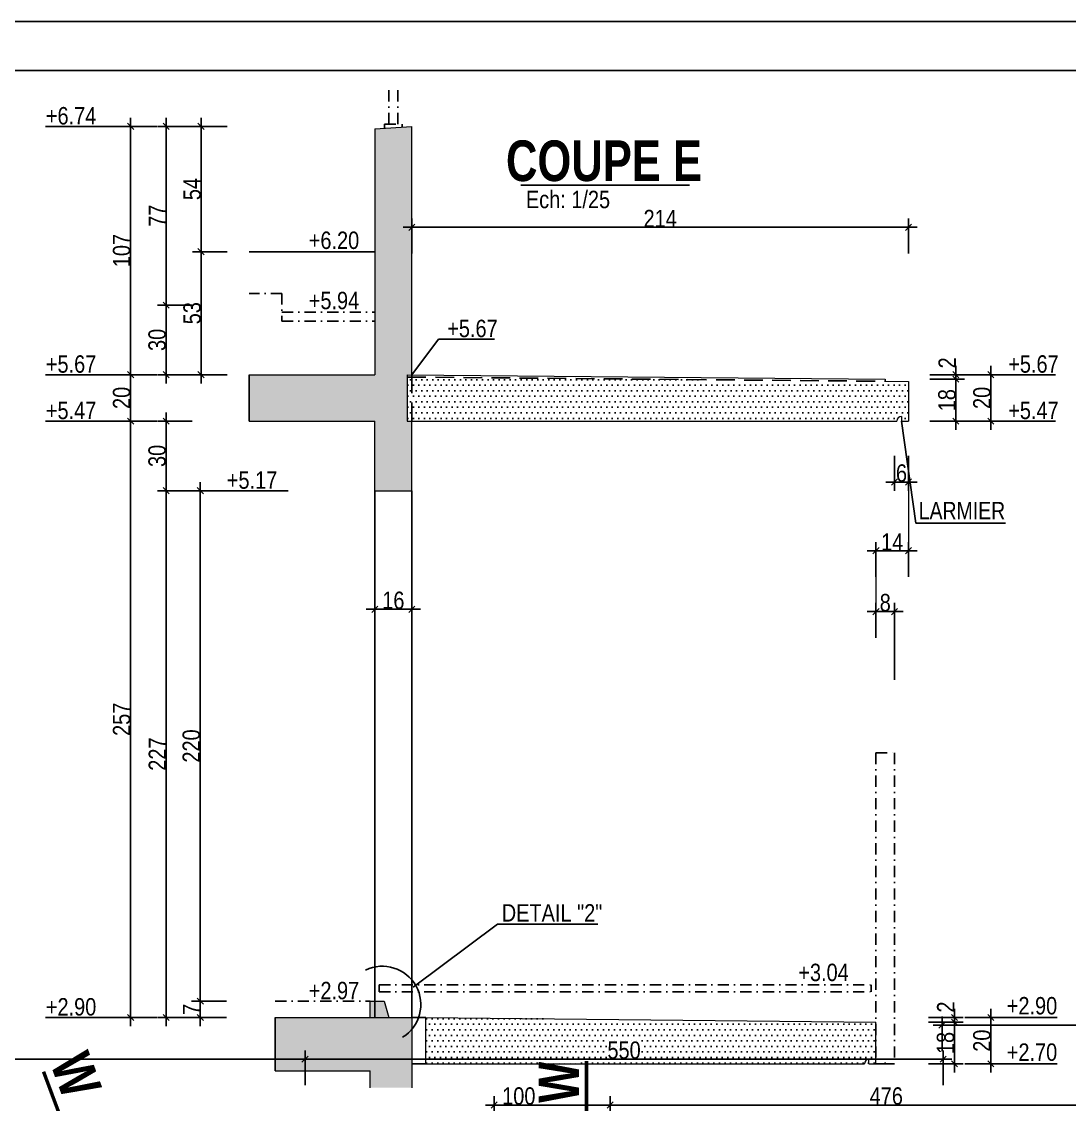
# Model space of a CAD drawing. Header units: centimetres. Extents: x -31 to 9059, y 2319 to 6519.
# Drawn here: x 4218 to 5121, y 5586 to 6519 of the extents above; entities that cross this region are included whole.
import ezdxf
from ezdxf.enums import TextEntityAlignment as Align

# ---------------------------------------------------------------- set-up
doc = ezdxf.new("R2010")
doc.units = ezdxf.units.CM
doc.header["$LTSCALE"] = 12.7
doc.header["$PDMODE"] = 1
doc.header["$PDSIZE"] = -2
doc.linetypes.add('CACHEX2', pattern=[19.05, 12.7, -6.35])
doc.linetypes.add('TIRETPTX2', pattern=[50.8, 25.4, -12.7, 0, -12.7])
for name, color, linetype in [('01_cote_gen', 4, 'Continuous'), ('01_linteaux', 2, 'Continuous'), ('01_murs_sup', 2, 'CACHEX2'), ('01_poch_BN', 9, 'Continuous'), ('01_texte', 230, 'Continuous'), ('AA_COTES', 2, 'Continuous')]:
    doc.layers.add(name, color=color, linetype=linetype)
doc.layers.add('01_murs_coup', color=5, linetype='Continuous', lineweight=60)
doc.styles.add('ARIAL NA', font='ARIALN.TTF')
doc.styles.add('impact', font='impact.ttf')
doc.styles.add('MATTE_TXT', font='arial.ttf')
doc.styles.add('STYLE2', font='ARIALN.TTF')
doc.dimstyles.new('JB25', dxfattribs={"dimscale": 0.1, "dimtxt": 150, "dimasz": 15, "dimexe": 0.1, "dimexo": 0.1, "dimgap": 0.09, "dimtad": 1, "dimdec": 1, "dimlfac": 0.5, "dimdsep": 46, "dimtxsty": 'STYLE2', "dimblk1": 'BOND_G', "dimblk2": 'BOND_D', "dimsah": 1, "dimcen": 1.5, "dimdle": 0.01, "dimse1": 1, "dimse2": 1, "dimclrd": 4, "dimclre": 2, "dimclrt": 6, "dimazin": 2, "dimtfac": 2.333333, "dimtdec": 1, "dimtix": 1, "dimtmove": 2, "dimatfit": 3, "dimldrblk": 'BOND_G', "dimfxl": 1, "dimtolj": 1, "dimtzin": 0, "dimarcsym": 0})
doc.dimstyles.new('JB50', dxfattribs={"dimscale": 0.1, "dimtxt": 150, "dimasz": 15, "dimexe": 0.1, "dimexo": 0.1, "dimgap": 0.09, "dimtad": 1, "dimdec": 1, "dimdsep": 46, "dimtxsty": 'STYLE2', "dimblk1": 'BOND_G', "dimblk2": 'BOND_D', "dimsah": 1, "dimcen": 1.5, "dimdle": 0.01, "dimse1": 1, "dimse2": 1, "dimclrd": 4, "dimclre": 2, "dimclrt": 6, "dimazin": 2, "dimtfac": 2.333333, "dimtdec": 1, "dimtix": 1, "dimtmove": 2, "dimatfit": 3, "dimldrblk": 'BOND_G', "dimfxl": 1, "dimtolj": 1, "dimtzin": 0, "dimarcsym": 0})

# ---------------------------------------------------------------- blocks, each defined once
blk = doc.blocks.new('BOND_G')
at = {"layer": 'AA_COTES', "color": 0}
for p, q in [((0, -5), (0, 15)), ((5, 0), (-5, 0)), ((1.77, 1.77), (-1.77, -1.77))]:
    blk.add_line(p, q, dxfattribs=at)
blk = doc.blocks.new('BOND_D')
at = {"layer": 'AA_COTES', "color": 0}
for p, q in [((5, 0), (-5, 0)), ((-1.77, -1.77), (1.77, 1.77)), ((0, 5), (0, -15))]:
    blk.add_line(p, q, dxfattribs=at)
blk = doc.blocks.new('*D1379')
at = {"layer": '01_cote_gen', "color": 4, "lineweight": -2, "transparency": 16777216}
blk.add_line((4726.42, 5585.13), (5199.46, 5585.13), dxfattribs=at)
at = {"layer": 'Defpoints', "color": 0, "transparency": 16777216}
for p in [(5200.96, 5585.13), (4724.92, 5504.38), (5200.96, 5504.38)]:
    blk.add_point(p, dxfattribs=at)
at = {"layer": '01_cote_gen', "color": 4, "lineweight": -2, "transparency": 16777216, "xscale": 1.5, "yscale": 1.5, "zscale": 1.5, "rotation": 180}
blk.add_blockref('BOND_G', (4724.92, 5585.13), dxfattribs=at)
at = {"layer": '01_cote_gen', "color": 4, "lineweight": -2, "transparency": 16777216, "xscale": 1.5, "yscale": 1.5, "zscale": 1.5}
blk.add_blockref('BOND_D', (5200.96, 5585.13), dxfattribs=at)
at = {"layer": '01_cote_gen', "color": 6, "transparency": 16777216, "insert": (4962.94, 5592.79), "char_height": 15, "attachment_point": 5, "style": 'STYLE2'}
blk.add_mtext('\\A1;476', dxfattribs=at)
blk = doc.blocks.new('*D1380')
at = {"layer": '01_cote_gen', "color": 4, "lineweight": -2, "transparency": 16777216}
blk.add_line((4626.42, 5585.13), (4723.42, 5585.13), dxfattribs=at)
at = {"layer": 'Defpoints', "color": 0, "transparency": 16777216}
for p in [(4724.92, 5585.13), (4624.92, 5504.39), (4724.92, 5504.38)]:
    blk.add_point(p, dxfattribs=at)
at = {"layer": '01_cote_gen', "color": 4, "lineweight": -2, "transparency": 16777216, "xscale": 1.5, "yscale": 1.5, "zscale": 1.5, "rotation": 180}
blk.add_blockref('BOND_G', (4624.92, 5585.13), dxfattribs=at)
at = {"layer": '01_cote_gen', "color": 4, "lineweight": -2, "transparency": 16777216, "xscale": 1.5, "yscale": 1.5, "zscale": 1.5}
blk.add_blockref('BOND_D', (4724.92, 5585.13), dxfattribs=at)
at = {"layer": '01_cote_gen', "color": 6, "transparency": 16777216, "insert": (4646.18, 5592.79), "char_height": 15, "attachment_point": 5, "style": 'STYLE2'}
blk.add_mtext('\\A1;100', dxfattribs=at)
blk = doc.blocks.new('*D1519')
at = {"layer": '01_cote_gen', "color": 4, "lineweight": -2, "transparency": 16777216}
blk.add_line((4371.6, 5662.09), (4371.6, 5673.09), dxfattribs=at)
at = {"layer": 'Defpoints', "color": 0, "transparency": 16777216}
for p in [(4371.6, 5674.59), (4465.13, 5674.59), (4477.75, 5660.59)]:
    blk.add_point(p, dxfattribs=at)
at = {"layer": '01_cote_gen', "color": 4, "lineweight": -2, "transparency": 16777216, "xscale": 1.5, "yscale": 1.5, "zscale": 1.5}
for name, p, rotation in [('BOND_D', (4371.6, 5674.59), 90), ('BOND_G', (4371.6, 5660.59), 270)]:
    blk.add_blockref(name, p, dxfattribs=dict(at, rotation=rotation))
at = {"layer": '01_cote_gen', "color": 6, "transparency": 16777216, "insert": (4364.09, 5667.59), "char_height": 15, "attachment_point": 5, "rotation": 90, "style": 'STYLE2'}
blk.add_mtext('\\A1;7', dxfattribs=at)
blk = doc.blocks.new('*D1520')
at = {"layer": '01_cote_gen', "color": 4, "lineweight": -2, "transparency": 16777216}
blk.add_line((4371.6, 5676.09), (4371.6, 6113.09), dxfattribs=at)
at = {"layer": 'Defpoints', "color": 0, "transparency": 16777216}
for p in [(4371.6, 6114.59), (4538.04, 6114.59), (4477.11, 5674.59)]:
    blk.add_point(p, dxfattribs=at)
at = {"layer": '01_cote_gen', "color": 4, "lineweight": -2, "transparency": 16777216, "xscale": 1.5, "yscale": 1.5, "zscale": 1.5}
for name, p, rotation in [('BOND_D', (4371.6, 6114.59), 90), ('BOND_G', (4371.6, 5674.59), 270)]:
    blk.add_blockref(name, p, dxfattribs=dict(at, rotation=rotation))
at = {"layer": '01_cote_gen', "color": 6, "transparency": 16777216, "insert": (4363.93, 5894.59), "char_height": 15, "attachment_point": 5, "rotation": 90, "style": 'STYLE2'}
blk.add_mtext('\\A1;220', dxfattribs=at)
blk = doc.blocks.new('*D1505')
at = {"layer": '01_cote_gen', "color": 4, "lineweight": -2, "transparency": 16777216}
blk.add_line((4342.14, 5662.09), (4342.14, 6113.09), dxfattribs=at)
at = {"layer": 'Defpoints', "color": 0, "transparency": 16777216}
for p in [(4342.14, 6114.59), (4394.1, 6114.59), (4394.1, 5660.59)]:
    blk.add_point(p, dxfattribs=at)
at = {"layer": '01_cote_gen', "color": 4, "lineweight": -2, "transparency": 16777216, "xscale": 1.5, "yscale": 1.5, "zscale": 1.5}
for name, p, rotation in [('BOND_D', (4342.14, 6114.59), 90), ('BOND_G', (4342.14, 5660.59), 270)]:
    blk.add_blockref(name, p, dxfattribs=dict(at, rotation=rotation))
at = {"layer": '01_cote_gen', "color": 6, "transparency": 16777216, "insert": (4334.6, 5887.59), "char_height": 15, "attachment_point": 5, "rotation": 90, "style": 'STYLE2'}
blk.add_mtext('\\A1;227', dxfattribs=at)
blk = doc.blocks.new('*D1521')
at = {"layer": '01_cote_gen', "color": 4, "lineweight": -2, "transparency": 16777216}
blk.add_line((4342.14, 6116.09), (4342.14, 6173.09), dxfattribs=at)
at = {"layer": 'Defpoints', "color": 0, "transparency": 16777216}
for p in [(4342.14, 6174.59), (4453.39, 6174.59), (4394.1, 6114.59)]:
    blk.add_point(p, dxfattribs=at)
at = {"layer": '01_cote_gen', "color": 4, "lineweight": -2, "transparency": 16777216, "xscale": 1.5, "yscale": 1.5, "zscale": 1.5}
for name, p, rotation in [('BOND_D', (4342.14, 6174.59), 90), ('BOND_G', (4342.14, 6114.59), 270)]:
    blk.add_blockref(name, p, dxfattribs=dict(at, rotation=rotation))
at = {"layer": '01_cote_gen', "color": 6, "transparency": 16777216, "insert": (4334.47, 6144.59), "char_height": 15, "attachment_point": 5, "rotation": 90, "style": 'STYLE2'}
blk.add_mtext('\\A1;30', dxfattribs=at)
blk = doc.blocks.new('*D1506')
at = {"layer": '01_cote_gen', "color": 4, "lineweight": -2, "transparency": 16777216}
blk.add_line((4311.54, 6176.09), (4311.54, 6213.09), dxfattribs=at)
at = {"layer": 'Defpoints', "color": 0, "transparency": 16777216}
for p in [(4311.54, 6214.59), (4381.56, 6214.59), (4381.56, 6174.59)]:
    blk.add_point(p, dxfattribs=at)
at = {"layer": '01_cote_gen', "color": 4, "lineweight": -2, "transparency": 16777216, "xscale": 1.5, "yscale": 1.5, "zscale": 1.5}
for name, p, rotation in [('BOND_D', (4311.54, 6214.59), 90), ('BOND_G', (4311.54, 6174.59), 270)]:
    blk.add_blockref(name, p, dxfattribs=dict(at, rotation=rotation))
at = {"layer": '01_cote_gen', "color": 6, "transparency": 16777216, "insert": (4303.88, 6194.59), "char_height": 15, "attachment_point": 5, "rotation": 90, "style": 'STYLE2'}
blk.add_mtext('\\A1;20', dxfattribs=at)
blk = doc.blocks.new('*D1507')
at = {"layer": '01_cote_gen', "color": 4, "lineweight": -2, "transparency": 16777216}
blk.add_line((4311.54, 5662.09), (4311.54, 6173.09), dxfattribs=at)
at = {"layer": 'Defpoints', "color": 0, "transparency": 16777216}
for p in [(4311.54, 6174.59), (4364.64, 6174.59), (4394.1, 5660.59)]:
    blk.add_point(p, dxfattribs=at)
at = {"layer": '01_cote_gen', "color": 4, "lineweight": -2, "transparency": 16777216, "xscale": 1.5, "yscale": 1.5, "zscale": 1.5}
for name, p, rotation in [('BOND_D', (4311.54, 6174.59), 90), ('BOND_G', (4311.54, 5660.59), 270)]:
    blk.add_blockref(name, p, dxfattribs=dict(at, rotation=rotation))
at = {"layer": '01_cote_gen', "color": 6, "transparency": 16777216, "insert": (4303.88, 5917.59), "char_height": 15, "attachment_point": 5, "rotation": 90, "style": 'STYLE2'}
blk.add_mtext('\\A1;257', dxfattribs=at)
blk = doc.blocks.new('*D1508')
at = {"layer": '01_cote_gen', "color": 4, "lineweight": -2, "ltscale": 0.1, "transparency": 16777216}
blk.add_line((5053.12, 5659.09), (5053.12, 5622.09), dxfattribs=at)
at = {"layer": 'Defpoints', "color": 0, "ltscale": 0.1, "transparency": 16777216}
for p in [(4550.61, 5660.59), (4589.81, 5620.59), (5053.12, 5620.59)]:
    blk.add_point(p, dxfattribs=at)
at = {"layer": '01_cote_gen', "color": 4, "lineweight": -2, "ltscale": 0.1, "transparency": 16777216, "xscale": 1.5, "yscale": 1.5, "zscale": 1.5}
for name, p, rotation in [('BOND_G', (5053.12, 5660.59), 90), ('BOND_D', (5053.12, 5620.59), 270)]:
    blk.add_blockref(name, p, dxfattribs=dict(at, rotation=rotation))
at = {"layer": '01_cote_gen', "color": 6, "ltscale": 0.1, "transparency": 16777216, "insert": (5045.45, 5640.59), "char_height": 15, "attachment_point": 5, "rotation": 90, "style": 'STYLE2'}
blk.add_mtext('\\A1;20', dxfattribs=at)
blk = doc.blocks.new('*D1509')
at = {"layer": '01_cote_gen', "color": 4, "lineweight": -2, "ltscale": 0.1, "transparency": 16777216}
blk.add_line((5021.71, 5655.09), (5021.71, 5622.09), dxfattribs=at)
at = {"layer": 'Defpoints', "color": 0, "ltscale": 0.1, "transparency": 16777216}
for p in [(5006.64, 5656.59), (4966.61, 5620.59), (5021.71, 5620.59)]:
    blk.add_point(p, dxfattribs=at)
at = {"layer": '01_cote_gen', "color": 4, "lineweight": -2, "ltscale": 0.1, "transparency": 16777216, "xscale": 1.5, "yscale": 1.5, "zscale": 1.5}
for name, p, rotation in [('BOND_G', (5021.71, 5656.59), 90), ('BOND_D', (5021.71, 5620.59), 270)]:
    blk.add_blockref(name, p, dxfattribs=dict(at, rotation=rotation))
at = {"layer": '01_cote_gen', "color": 6, "ltscale": 0.1, "transparency": 16777216, "insert": (5014.04, 5638.59), "char_height": 15, "attachment_point": 5, "rotation": 90, "style": 'STYLE2'}
blk.add_mtext('\\A1;18', dxfattribs=at)
blk = doc.blocks.new('*D1510')
at = {"layer": '01_cote_gen', "color": 4, "lineweight": -2, "ltscale": 0.1, "transparency": 16777216}
blk.add_line((5021.71, 5659.09), (5021.71, 5658.09), dxfattribs=at)
at = {"layer": 'Defpoints', "color": 0, "ltscale": 0.1, "transparency": 16777216}
for p in [(5021.71, 5656.59), (5029.21, 5656.59), (5029.94, 5660.59)]:
    blk.add_point(p, dxfattribs=at)
at = {"layer": '01_cote_gen', "color": 4, "lineweight": -2, "ltscale": 0.1, "transparency": 16777216, "xscale": 1.5, "yscale": 1.5, "zscale": 1.5}
for name, p, rotation in [('BOND_G', (5021.71, 5660.59), 90), ('BOND_D', (5021.71, 5656.59), 270)]:
    blk.add_blockref(name, p, dxfattribs=dict(at, rotation=rotation))
at = {"layer": '01_cote_gen', "color": 6, "ltscale": 0.1, "transparency": 16777216, "insert": (5014.17, 5669.59), "char_height": 15, "attachment_point": 5, "rotation": 90, "style": 'STYLE2'}
blk.add_mtext('\\A1;2', dxfattribs=at)
blk = doc.blocks.new('*D1522')
at = {"layer": '01_cote_gen', "color": 4, "lineweight": -2, "transparency": 16777216}
blk.add_line((4523.54, 6012.36), (4552.54, 6012.36), dxfattribs=at)
at = {"layer": 'Defpoints', "color": 0, "transparency": 16777216}
for p in [(4554.04, 6012.36), (4522.04, 6000.95), (4554.04, 6000.95)]:
    blk.add_point(p, dxfattribs=at)
at = {"layer": '01_cote_gen', "color": 4, "lineweight": -2, "transparency": 16777216, "xscale": 1.5, "yscale": 1.5, "zscale": 1.5, "rotation": 180}
blk.add_blockref('BOND_G', (4522.04, 6012.36), dxfattribs=at)
at = {"layer": '01_cote_gen', "color": 4, "lineweight": -2, "transparency": 16777216, "xscale": 1.5, "yscale": 1.5, "zscale": 1.5}
blk.add_blockref('BOND_D', (4554.04, 6012.36), dxfattribs=at)
at = {"layer": '01_cote_gen', "color": 6, "transparency": 16777216, "insert": (4538.04, 6020.03), "char_height": 15, "attachment_point": 5, "style": 'STYLE2'}
blk.add_mtext('\\A1;16', dxfattribs=at)
blk = doc.blocks.new('*D1511')
at = {"layer": '01_cote_gen', "color": 4, "lineweight": -2, "transparency": 16777216}
blk.add_line((5022.96, 6209.18), (5022.96, 6176.09), dxfattribs=at)
at = {"layer": 'Defpoints', "color": 0, "transparency": 16777216}
for p in [(5000.46, 6210.68), (4945.88, 6174.59), (5022.96, 6174.59)]:
    blk.add_point(p, dxfattribs=at)
at = {"layer": '01_cote_gen', "color": 4, "lineweight": -2, "transparency": 16777216, "xscale": 1.5, "yscale": 1.5, "zscale": 1.5}
for name, p, rotation in [('BOND_G', (5022.96, 6210.68), 90), ('BOND_D', (5022.96, 6174.59), 270)]:
    blk.add_blockref(name, p, dxfattribs=dict(at, rotation=rotation))
at = {"layer": '01_cote_gen', "color": 6, "lineweight": 0, "transparency": 16777216, "insert": (5015.29, 6192.63), "char_height": 15, "attachment_point": 5, "rotation": 90, "style": 'STYLE2'}
blk.add_mtext('\\A1;18', dxfattribs=at)
blk = doc.blocks.new('*D1512')
at = {"layer": '01_cote_gen', "color": 4, "lineweight": -2, "transparency": 16777216}
blk.add_line((5053.12, 6213.09), (5053.12, 6176.09), dxfattribs=at)
at = {"layer": 'Defpoints', "color": 0, "transparency": 16777216}
for p in [(5030.46, 6214.59), (5030.46, 6174.59), (5053.12, 6174.59)]:
    blk.add_point(p, dxfattribs=at)
at = {"layer": '01_cote_gen', "color": 4, "lineweight": -2, "transparency": 16777216, "xscale": 1.5, "yscale": 1.5, "zscale": 1.5}
for name, p, rotation in [('BOND_G', (5053.12, 6214.59), 90), ('BOND_D', (5053.12, 6174.59), 270)]:
    blk.add_blockref(name, p, dxfattribs=dict(at, rotation=rotation))
at = {"layer": '01_cote_gen', "color": 6, "lineweight": 0, "transparency": 16777216, "insert": (5045.45, 6194.59), "char_height": 15, "attachment_point": 5, "rotation": 90, "style": 'STYLE2'}
blk.add_mtext('\\A1;20', dxfattribs=at)
blk = doc.blocks.new('*D1523')
at = {"layer": '01_cote_gen', "color": 4, "lineweight": -2, "ltscale": 0.1, "transparency": 16777216}
blk.add_line((4955.54, 6010.38), (4968.54, 6010.38), dxfattribs=at)
at = {"layer": 'Defpoints', "color": 0, "ltscale": 0.1, "transparency": 16777216}
for p in [(4970.04, 6010.38), (4970.04, 5951.67), (4954.04, 5656.59)]:
    blk.add_point(p, dxfattribs=at)
at = {"layer": '01_cote_gen', "color": 4, "lineweight": -2, "ltscale": 0.1, "transparency": 16777216, "xscale": 1.5, "yscale": 1.5, "zscale": 1.5, "rotation": 180}
blk.add_blockref('BOND_G', (4954.04, 6010.38), dxfattribs=at)
at = {"layer": '01_cote_gen', "color": 4, "lineweight": -2, "ltscale": 0.1, "transparency": 16777216, "xscale": 1.5, "yscale": 1.5, "zscale": 1.5}
blk.add_blockref('BOND_D', (4970.04, 6010.38), dxfattribs=at)
at = {"layer": '01_cote_gen', "color": 6, "ltscale": 0.1, "transparency": 16777216, "insert": (4962.04, 6018.05), "char_height": 15, "attachment_point": 5, "style": 'STYLE2'}
blk.add_mtext('\\A1;8', dxfattribs=at)
blk = doc.blocks.new('*D1513')
at = {"layer": '01_cote_gen', "color": 4, "lineweight": -2, "ltscale": 0.1, "transparency": 16777216}
blk.add_line((4980.54, 6122.05), (4971.54, 6122.05), dxfattribs=at)
at = {"layer": 'Defpoints', "color": 0, "ltscale": 0.1, "transparency": 16777216}
for p in [(4982.04, 6266.1), (4970.04, 6122.05), (4970.04, 6120.76)]:
    blk.add_point(p, dxfattribs=at)
at = {"layer": '01_cote_gen', "color": 4, "lineweight": -2, "ltscale": 0.1, "transparency": 16777216, "xscale": 1.5, "yscale": 1.5, "zscale": 1.5, "rotation": 180}
blk.add_blockref('BOND_D', (4970.04, 6122.05), dxfattribs=at)
at = {"layer": '01_cote_gen', "color": 4, "lineweight": -2, "ltscale": 0.1, "transparency": 16777216, "xscale": 1.5, "yscale": 1.5, "zscale": 1.5}
blk.add_blockref('BOND_G', (4982.04, 6122.05), dxfattribs=at)
at = {"layer": '01_cote_gen', "color": 6, "ltscale": 0.1, "transparency": 16777216, "insert": (4976.04, 6129.72), "char_height": 15, "attachment_point": 5, "style": 'STYLE2'}
blk.add_mtext('\\A1;6', dxfattribs=at)
blk = doc.blocks.new('*D1514')
at = {"layer": '01_cote_gen', "color": 4, "lineweight": -2, "ltscale": 0.1, "transparency": 16777216}
blk.add_line((4955.54, 6062.86), (4980.54, 6062.86), dxfattribs=at)
at = {"layer": 'Defpoints', "color": 0, "ltscale": 0.1, "transparency": 16777216}
for p in [(4982.04, 6100.63), (4982.04, 6062.86), (4954.04, 6017.88)]:
    blk.add_point(p, dxfattribs=at)
at = {"layer": '01_cote_gen', "color": 4, "lineweight": -2, "ltscale": 0.1, "transparency": 16777216, "xscale": 1.5, "yscale": 1.5, "zscale": 1.5, "rotation": 180}
blk.add_blockref('BOND_G', (4954.04, 6062.86), dxfattribs=at)
at = {"layer": '01_cote_gen', "color": 4, "lineweight": -2, "ltscale": 0.1, "transparency": 16777216, "xscale": 1.5, "yscale": 1.5, "zscale": 1.5}
blk.add_blockref('BOND_D', (4982.04, 6062.86), dxfattribs=at)
at = {"layer": '01_cote_gen', "color": 6, "ltscale": 0.1, "transparency": 16777216, "insert": (4968.04, 6070.4), "char_height": 15, "attachment_point": 5, "style": 'STYLE2'}
blk.add_mtext('\\A1;14', dxfattribs=at)
blk = doc.blocks.new('*D1515')
at = {"layer": '01_cote_gen', "color": 4, "lineweight": -2, "ltscale": 0.1, "transparency": 16777216}
blk.add_line((5022.96, 6213.09), (5022.96, 6212.18), dxfattribs=at)
at = {"layer": 'Defpoints', "color": 0, "ltscale": 0.1, "transparency": 16777216}
for p in [(5022.96, 6210.68), (5030.46, 6210.68), (5030.62, 6214.59)]:
    blk.add_point(p, dxfattribs=at)
at = {"layer": '01_cote_gen', "color": 4, "lineweight": -2, "ltscale": 0.1, "transparency": 16777216, "xscale": 1.5, "yscale": 1.5, "zscale": 1.5}
for name, p, rotation in [('BOND_G', (5022.96, 6214.59), 90), ('BOND_D', (5022.96, 6210.68), 270)]:
    blk.add_blockref(name, p, dxfattribs=dict(at, rotation=rotation))
at = {"layer": '01_cote_gen', "color": 6, "ltscale": 0.1, "transparency": 16777216, "insert": (5015.42, 6224.78), "char_height": 15, "attachment_point": 5, "rotation": 90, "style": 'STYLE2'}
blk.add_mtext('\\A1;2', dxfattribs=at)
blk = doc.blocks.new('*D1516')
at = {"layer": '01_cote_gen', "color": 4, "lineweight": -2, "transparency": 16777216}
blk.add_line((4311.54, 6216.09), (4311.54, 6427.09), dxfattribs=at)
at = {"layer": 'Defpoints', "color": 0, "transparency": 16777216}
for p in [(4311.54, 6428.59), (4394.8, 6428.59), (4334.04, 6214.59)]:
    blk.add_point(p, dxfattribs=at)
at = {"layer": '01_cote_gen', "color": 4, "lineweight": -2, "transparency": 16777216, "xscale": 1.5, "yscale": 1.5, "zscale": 1.5}
for name, p, rotation in [('BOND_D', (4311.54, 6428.59), 90), ('BOND_G', (4311.54, 6214.59), 270)]:
    blk.add_blockref(name, p, dxfattribs=dict(at, rotation=rotation))
at = {"layer": '01_cote_gen', "color": 6, "transparency": 16777216, "insert": (4303.88, 6321.59), "char_height": 15, "attachment_point": 5, "rotation": 90, "style": 'STYLE2'}
blk.add_mtext('\\A1;107', dxfattribs=at)
blk = doc.blocks.new('*D1517')
at = {"layer": '01_cote_gen', "color": 4, "lineweight": -2, "transparency": 16777216}
blk.add_line((4342.14, 6216.09), (4342.14, 6273.09), dxfattribs=at)
at = {"layer": 'Defpoints', "color": 0, "transparency": 16777216}
for p in [(4342.14, 6274.59), (4450, 6274.59), (4453.39, 6214.59)]:
    blk.add_point(p, dxfattribs=at)
at = {"layer": '01_cote_gen', "color": 4, "lineweight": -2, "transparency": 16777216, "xscale": 1.5, "yscale": 1.5, "zscale": 1.5}
for name, p, rotation in [('BOND_D', (4342.14, 6274.59), 90), ('BOND_G', (4342.14, 6214.59), 270)]:
    blk.add_blockref(name, p, dxfattribs=dict(at, rotation=rotation))
at = {"layer": '01_cote_gen', "color": 6, "transparency": 16777216, "insert": (4334.47, 6244.59), "char_height": 15, "attachment_point": 5, "rotation": 90, "style": 'STYLE2'}
blk.add_mtext('\\A1;30', dxfattribs=at)
blk = doc.blocks.new('*D1518')
at = {"layer": '01_cote_gen', "color": 4, "lineweight": -2, "transparency": 16777216}
blk.add_line((4342.14, 6276.09), (4342.14, 6427.09), dxfattribs=at)
at = {"layer": 'Defpoints', "color": 0, "transparency": 16777216}
for p in [(4342.14, 6428.59), (4394.8, 6428.59), (4364.64, 6274.59)]:
    blk.add_point(p, dxfattribs=at)
at = {"layer": '01_cote_gen', "color": 4, "lineweight": -2, "transparency": 16777216, "xscale": 1.5, "yscale": 1.5, "zscale": 1.5}
for name, p, rotation in [('BOND_D', (4342.14, 6428.59), 90), ('BOND_G', (4342.14, 6274.59), 270)]:
    blk.add_blockref(name, p, dxfattribs=dict(at, rotation=rotation))
at = {"layer": '01_cote_gen', "color": 6, "transparency": 16777216, "insert": (4334.63, 6351.59), "char_height": 15, "attachment_point": 5, "rotation": 90, "style": 'STYLE2'}
blk.add_mtext('\\A1;77', dxfattribs=at)
blk = doc.blocks.new('*D1524')
at = {"layer": '01_cote_gen', "color": 4, "lineweight": -2, "transparency": 16777216}
blk.add_line((4372.3, 6216.09), (4372.3, 6319.09), dxfattribs=at)
at = {"layer": 'Defpoints', "color": 0, "transparency": 16777216}
for p in [(4372.3, 6320.59), (4413.8, 6320.59), (4413.8, 6214.59)]:
    blk.add_point(p, dxfattribs=at)
at = {"layer": '01_cote_gen', "color": 4, "lineweight": -2, "transparency": 16777216, "xscale": 1.5, "yscale": 1.5, "zscale": 1.5}
for name, p, rotation in [('BOND_D', (4372.3, 6320.59), 90), ('BOND_G', (4372.3, 6214.59), 270)]:
    blk.add_blockref(name, p, dxfattribs=dict(at, rotation=rotation))
at = {"layer": '01_cote_gen', "color": 6, "transparency": 16777216, "insert": (4364.64, 6267.59), "char_height": 15, "attachment_point": 5, "rotation": 90, "style": 'STYLE2'}
blk.add_mtext('\\A1;53', dxfattribs=at)
blk = doc.blocks.new('*D1525')
at = {"layer": '01_cote_gen', "color": 4, "lineweight": -2, "transparency": 16777216}
blk.add_line((4372.3, 6322.09), (4372.3, 6427.09), dxfattribs=at)
at = {"layer": 'Defpoints', "color": 0, "transparency": 16777216}
for p in [(4372.3, 6428.59), (4394.8, 6428.59), (4421.39, 6320.59)]:
    blk.add_point(p, dxfattribs=at)
at = {"layer": '01_cote_gen', "color": 4, "lineweight": -2, "transparency": 16777216, "xscale": 1.5, "yscale": 1.5, "zscale": 1.5}
for name, p, rotation in [('BOND_D', (4372.3, 6428.59), 90), ('BOND_G', (4372.3, 6320.59), 270)]:
    blk.add_blockref(name, p, dxfattribs=dict(at, rotation=rotation))
at = {"layer": '01_cote_gen', "color": 6, "transparency": 16777216, "insert": (4364.67, 6374.59), "char_height": 15, "attachment_point": 5, "rotation": 90, "style": 'STYLE2'}
blk.add_mtext('\\A1;54', dxfattribs=at)
blk = doc.blocks.new('*D1549')
at = {"layer": '01_cote_gen', "color": 4, "lineweight": -2, "ltscale": 0.1, "transparency": 16777216}
blk.add_line((4555.54, 6341.64), (4980.54, 6341.64), dxfattribs=at)
at = {"layer": 'Defpoints', "color": 0, "ltscale": 0.1, "transparency": 16777216}
for p in [(4982.04, 6341.64), (4554.04, 6319.14), (4982.04, 5947.5)]:
    blk.add_point(p, dxfattribs=at)
at = {"layer": '01_cote_gen', "color": 4, "lineweight": -2, "ltscale": 0.1, "transparency": 16777216, "xscale": 1.5, "yscale": 1.5, "zscale": 1.5, "rotation": 180}
blk.add_blockref('BOND_G', (4554.04, 6341.64), dxfattribs=at)
at = {"layer": '01_cote_gen', "color": 4, "lineweight": -2, "ltscale": 0.1, "transparency": 16777216, "xscale": 1.5, "yscale": 1.5, "zscale": 1.5}
blk.add_blockref('BOND_D', (4982.04, 6341.64), dxfattribs=at)
at = {"layer": '01_cote_gen', "color": 6, "ltscale": 0.1, "transparency": 16777216, "insert": (4768.04, 6349.18), "char_height": 15, "attachment_point": 5, "style": 'STYLE2'}
blk.add_mtext('\\A1;214', dxfattribs=at)
blk = doc.blocks.new('*D2036')
at = {"layer": '01_cote_gen', "color": 4, "lineweight": -2, "transparency": 16777216}
blk.add_line((3843.4, 5624.66), (4460.4, 5624.66), dxfattribs=at)
at = {"layer": 'Defpoints', "color": 0, "transparency": 16777216}
for p in [(3841.9, 5620.99), (4461.9, 5624.66), (4461.9, 5620.99)]:
    blk.add_point(p, dxfattribs=at)
at = {"layer": '01_cote_gen', "color": 4, "lineweight": -2, "transparency": 16777216, "xscale": 1.5, "yscale": 1.5, "zscale": 1.5, "rotation": 180}
blk.add_blockref('BOND_G', (3841.9, 5624.66), dxfattribs=at)
at = {"layer": '01_cote_gen', "color": 4, "lineweight": -2, "transparency": 16777216, "xscale": 1.5, "yscale": 1.5, "zscale": 1.5}
blk.add_blockref('BOND_D', (4461.9, 5624.66), dxfattribs=at)
at = {"layer": '01_cote_gen', "color": 6, "transparency": 16777216, "insert": (4151.9, 5632.33), "char_height": 15, "attachment_point": 5, "style": 'STYLE2'}
blk.add_mtext('\\A1;620', dxfattribs=at)
blk = doc.blocks.new('*D2037')
at = {"layer": '01_cote_gen', "color": 4, "lineweight": -2, "transparency": 16777216}
blk.add_line((4463.4, 5624.66), (5010.42, 5624.66), dxfattribs=at)
at = {"layer": 'Defpoints', "color": 0, "transparency": 16777216}
for p in [(5011.92, 5663.13), (4461.9, 5620.99), (5011.92, 5624.66)]:
    blk.add_point(p, dxfattribs=at)
at = {"layer": '01_cote_gen', "color": 4, "lineweight": -2, "transparency": 16777216, "xscale": 1.5, "yscale": 1.5, "zscale": 1.5, "rotation": 180}
blk.add_blockref('BOND_G', (4461.9, 5624.66), dxfattribs=at)
at = {"layer": '01_cote_gen', "color": 4, "lineweight": -2, "transparency": 16777216, "xscale": 1.5, "yscale": 1.5, "zscale": 1.5}
blk.add_blockref('BOND_D', (5011.92, 5624.66), dxfattribs=at)
at = {"layer": '01_cote_gen', "color": 6, "transparency": 16777216, "insert": (4736.91, 5632.33), "char_height": 15, "attachment_point": 5, "style": 'STYLE2'}
blk.add_mtext('\\A1;550', dxfattribs=at)
blk = doc.blocks.new('*D2031')
at = {"layer": '01_cote_gen', "color": 4, "lineweight": -2, "transparency": 16777216}
blk.add_line((5012.47, 5653.97), (5619.47, 5653.97), dxfattribs=at)
at = {"layer": 'Defpoints', "color": 0, "transparency": 16777216}
for p in [(5620.97, 5653.97), (5010.97, 5639.64), (5620.97, 5623.51)]:
    blk.add_point(p, dxfattribs=at)
at = {"layer": '01_cote_gen', "color": 4, "lineweight": -2, "transparency": 16777216, "xscale": 1.5, "yscale": 1.5, "zscale": 1.5, "rotation": 180}
blk.add_blockref('BOND_G', (5010.97, 5653.97), dxfattribs=at)
at = {"layer": '01_cote_gen', "color": 4, "lineweight": -2, "transparency": 16777216, "xscale": 1.5, "yscale": 1.5, "zscale": 1.5}
blk.add_blockref('BOND_D', (5620.97, 5653.97), dxfattribs=at)
at = {"layer": '01_cote_gen', "color": 6, "transparency": 16777216, "insert": (5315.97, 5661.63), "char_height": 15, "attachment_point": 5, "style": 'STYLE2'}
blk.add_mtext('\\A1;610', dxfattribs=at)

msp = doc.modelspace()

# ---------------------------------------------------------------- hatches: boundary and pattern name
at = {"layer": '01_linteaux'}
h = msp.add_hatch(dxfattribs=at)
h.set_pattern_fill('DOTS', color=256, scale=3)
h.paths.add_polyline_path([(4880.62, 6209.61), (4550.04, 6212.59), (4550.04, 6174.59), (4879.7, 6174.59, -0.05085), (4878.12, 6190.15, -0.063899)])
h.paths.add_polyline_path([(4982.04, 6208.59), (4962.04, 6208.88), (4880.62, 6209.61, 0.063899), (4878.12, 6190.15, 0.05085), (4879.7, 6174.59), (4972.04, 6174.59, -0.414214), (4976.04, 6178.59), (4976.04, 6174.59), (4982.04, 6174.59)])
h = msp.add_hatch(dxfattribs=at)
h.set_pattern_fill('DOTS', color=256, scale=3)
h.set_pattern_definition([(0, (-30135.208, 19313.527), (2.38125, 4.7625), [0, -4.7625])])
edge = h.paths.add_edge_path()
edge.add_line((4954.04, 5656.59), (4566.04, 5660.48))
edge.add_line((4566.04, 5660.48), (4566.04, 5620.59))
edge.add_line((4566.04, 5620.59), (4960.11, 5620.59))
edge.add_arc((4964.11, 5620.59), 4, 90.92426, 180, ccw=False)
edge.add_line((4964.04, 5624.59), (4964.04, 5620.59))
edge.add_line((4964.04, 5620.59), (4954.04, 5620.59))
edge.add_line((4954.04, 5620.59), (4954.04, 5656.59))
at = {"layer": '01_poch_BN'}
h = msp.add_hatch(color=256, dxfattribs=at)
h.dxf.hatch_style = 1
h.paths.add_polyline_path([(4554.04, 6428.59), (4522.04, 6426.59), (4522.04, 6214.59), (4413.8, 6214.59), (4413.8, 6174.59), (4522.04, 6174.59), (4522.04, 6114.59), (4554.04, 6114.59), (4554.04, 6174.59), (4550.04, 6174.59), (4550.04, 6214.59), (4554.04, 6214.55)])
h = msp.add_hatch(color=256, dxfattribs=at)
h.dxf.hatch_style = 1
h.paths.add_polyline_path([(4522.04, 5674.59), (4518.04, 5674.59), (4518.04, 5660.59), (4522.04, 5660.59)])
h.paths.add_polyline_path([(4530.04, 5674.59), (4522.04, 5674.59), (4522.04, 5660.59), (4534.04, 5660.59)])
h.paths.add_polyline_path([(4518.04, 5600.07), (4554.04, 5600.07), (4554.04, 5660.59), (4436.18, 5660.59), (4436.18, 5614.59), (4518.04, 5614.59)])

# ---------------------------------------------------------------- linework, layer by layer
at = {"layer": '01_cote_gen'}
msp.add_line((9059.29, 6518.88), (-30.71, 6518.88), dxfattribs=at)
at = {"layer": '01_cote_gen', "lineweight": 0}
for p, q in [((4982.04, 6114.55), (4982.04, 6070.36)), ((4954.04, 6040.36), (4954.04, 6017.88))]:
    msp.add_line(p, q, dxfattribs=at)
at = {"layer": '01_cote_gen', "ltscale": 0.1}
msp.add_line((4970.04, 5951.67), (4970.04, 6017.88), dxfattribs=at)
at = {"layer": '01_linteaux', "linetype": 'TIRETPTX2', "ltscale": 0.03}
for p, q in [((4534.04, 6430.59), (4534.04, 6460.83)), ((4542.04, 6430.59), (4542.04, 6460.8)), ((4530.47, 6430.59), (4545.62, 6430.59)), ((4530.47, 6430.59), (4530.47, 6427.12)), ((4545.62, 6430.59), (4545.62, 6428.06)), ((4442.04, 6284.7), (4413.8, 6284.7)), ((4442.04, 6284.7), (4442.04, 6260.59)), ((4442.04, 6268.59), (4522.04, 6268.59)), ((4442.04, 6260.59), (4522.04, 6260.59)), ((4954.04, 5888.59), (4970.04, 5888.59)), ((4954.04, 5888.59), (4954.04, 5620.59)), ((4970.04, 5888.59), (4970.04, 5620.59)), ((4525.79, 5688.59), (4950.04, 5688.59)), ((4436.18, 5674.59), (4518.04, 5674.59)), ((4525.79, 5682.59), (4950.04, 5682.59))]:
    msp.add_line(p, q, dxfattribs=at)
at = {"layer": '01_linteaux'}
for p, q in [((4413.8, 6320.59), (4522.04, 6320.59)), ((4522.04, 5660.59), (4522.04, 6114.59)), ((4566.04, 5660.48), (4554.04, 5660.59)), ((4566.04, 5620.59), (4554.04, 5620.59)), ((4954.04, 5620.59), (4970.04, 5620.59))]:
    msp.add_line(p, q, dxfattribs=at)
at = {"layer": '01_linteaux', "linetype": 'TIRETPTX2', "ltscale": 0.02}
for p, q in [((4525.79, 5688.59), (4525.79, 5682.59)), ((4950.04, 5682.59), (4950.04, 5688.59))]:
    msp.add_line(p, q, dxfattribs=at)
at = {"layer": '01_linteaux'}
msp.add_lwpolyline([(4554.04, 6114.59), (4554.04, 5660.59)], dxfattribs=at)
at = {"layer": '01_murs_coup', "linetype": 'Continuous', "lineweight": 5}
for p, q in [((4522.04, 6426.59), (4554.04, 6428.59)), ((4522.04, 6426.59), (4522.04, 6214.59)), ((4554.04, 6214.55), (4554.04, 6428.59)), ((4413.8, 6214.59), (4522.04, 6214.59)), ((4413.8, 6174.59), (4522.04, 6174.59)), ((4522.04, 6114.59), (4522.04, 6174.59)), ((4554.04, 6114.59), (4554.04, 6174.59)), ((4522.04, 6114.59), (4554.04, 6114.59)), ((4518.04, 5660.59), (4518.04, 5674.59)), ((4518.04, 5674.59), (4530.04, 5674.59)), ((4530.04, 5674.59), (4534.04, 5660.59)), ((4566.04, 5620.59), (4566.04, 5660.59)), ((4954.04, 5620.59), (4954.04, 5656.59)), ((4566.04, 5620.59), (4944.11, 5620.59)), ((4948.04, 5620.59), (4948.04, 5624.59)), ((4948.04, 5620.59), (4954.04, 5620.59)), ((4436.18, 5614.59), (4518.04, 5614.59)), ((4518.04, 5600.07), (4518.04, 5614.59))]:
    msp.add_line(p, q, dxfattribs=at)
at = {"layer": '01_murs_coup', "linetype": 'Continuous', "lineweight": 0}
for p, q in [((4550.04, 6214.59), (4550.04, 6174.59)), ((4550.04, 6214.59), (4962.04, 6210.88)), ((4962.04, 6210.88), (4962.04, 6208.88)), ((4962.04, 6208.88), (4982.04, 6208.59)), ((4982.04, 6208.59), (4982.04, 6174.59)), ((4976.04, 6178.59), (4976.04, 6174.59)), ((4550.04, 6174.59), (4972.04, 6174.59)), ((4976.04, 6174.59), (4982.04, 6174.59))]:
    msp.add_line(p, q, dxfattribs=at)
at = {"layer": '01_murs_coup', "linetype": 'Continuous', "lineweight": 5}
for points in [[(4436.18, 5660.59), (4554.04, 5660.59)], [(4554.04, 5660.59), (4554.04, 5600.07)], [(4566.04, 5660.48), (4954.04, 5656.59)]]:
    msp.add_lwpolyline(points, dxfattribs=at)
at = {"layer": '01_murs_coup', "linetype": 'Continuous', "lineweight": 0}
msp.add_arc((4976.04, 6174.59), 4, 90, 180, dxfattribs=at)
at = {"layer": '01_murs_coup', "linetype": 'Continuous', "lineweight": 5}
msp.add_arc((4948.11, 5620.59), 4, 90.92426, 180, dxfattribs=at)
at = {"layer": '01_murs_sup', "ltscale": 0.1}
for p, q in [((4550.04, 6212.59), (4962.04, 6208.88)), ((4554.04, 6174.59), (4554.04, 6214.55))]:
    msp.add_line(p, q, dxfattribs=at)
at = {"layer": '01_poch_BN'}
for p, q in [((4413.8, 6214.59), (4413.8, 6174.59)), ((4436.18, 5614.59), (4436.18, 5660.59))]:
    msp.add_line(p, q, dxfattribs=at)
at = {"layer": '01_texte'}
for p, q in [((19.29, 6476.69), (9009.29, 6476.69)), ((4304.04, 6428.59), (4238.11, 6428.59)), ((4647.81, 6377.91), (4793.41, 6377.91)), ((4577.04, 6245.24), (4554.04, 6214.55)), ((4625.3, 6245.24), (4577.04, 6245.24)), ((4304.04, 6214.59), (4238.11, 6214.59)), ((5108.89, 6214.59), (5060.62, 6214.59)), ((4304.04, 6174.59), (4238.11, 6174.59)), ((4976.04, 6174.59), (4988.49, 6086.62)), ((5108.89, 6174.59), (5060.62, 6174.59)), ((4447.41, 6114.59), (4394.1, 6114.59)), ((5065.75, 6086.62), (4988.49, 6086.62)), ((4555.15, 5686.6), (4627.68, 5741.08)), ((4627.68, 5741.08), (4714.4, 5741.08)), ((4304.04, 5660.59), (4238.11, 5660.59)), ((5110.34, 5660.59), (5060.62, 5660.59)), ((5110.34, 5620.59), (5060.62, 5620.59))]:
    msp.add_line(p, q, dxfattribs=at)
at = {"layer": '01_texte', "const_width": 3}
for points in [[(4704.58, 5561.85), (4704.58, 5623.08)], [(4256.94, 5559.06), (4236.51, 5613.88)]]:
    msp.add_lwpolyline(points, dxfattribs=at)
at = {"layer": '01_texte'}
msp.add_arc((4528.61, 5671.63), 33.11, 301.77042, 116.09905, dxfattribs=at)

# ---------------------------------------------------------------- texts
for s, style, p in [('+6.74', 'ARIAL NA', (4238.5, 6430.28)), ('Ech: 1/25', 'STYLE2', (4652.28, 6358.13)), ('+6.20', 'ARIAL NA', (4465.12, 6322.95)), ('+5.94', 'ARIAL NA', (4465.12, 6271.04)), ('+5.67', 'ARIAL NA', (4584.47, 6246.97)), ('+5.67', 'ARIAL NA', (4238.5, 6216.28)), ('+5.67', 'ARIAL NA', (5068.05, 6216.32)), ('+5.47', 'ARIAL NA', (4238.5, 6176.28)), ('+5.47', 'ARIAL NA', (5068.05, 6176.32)), ('+5.17', 'ARIAL NA', (4394.48, 6116.28)), ('DETAIL "2"', 'ARIAL NA', (4631.49, 5743.24)), ('+3.04', 'ARIAL NA', (4887.1, 5691.93)), ('+2.97', 'ARIAL NA', (4465.12, 5676.28)), ('+2.90', 'ARIAL NA', (4238.5, 5662.28)), ('+2.90', 'ARIAL NA', (5066.8, 5663.21)), ('+2.70', 'ARIAL NA', (5066.8, 5623.21))]:
    msp.add_text(s, height=15, dxfattribs=dict(at, style=style)).set_placement(p)
at = {"layer": '01_texte', "style": 'impact'}
msp.add_text('COUPE E', height=35, dxfattribs=at).set_placement((4719.62, 6399.01), align=Align.MIDDLE)
at = {"layer": '01_texte', "style": 'MATTE_TXT', "width": 0.8}
msp.add_text('LARMIER', height=15, dxfattribs=at).set_placement((5028.16, 6085.46), align=Align.BOTTOM_CENTER)
at = {"layer": '01_texte', "style": 'impact'}
for rotation, p in [(290.44166, (4238.21, 5601.16)), (90, (4708.66, 5604.72))]:
    msp.add_text('W', height=35, rotation=rotation, dxfattribs=at).set_placement(p, align=Align.BOTTOM_CENTER)

# ---------------------------------------------------------------- dimensions: what is measured, and where the dimension line sits
at = {"layer": '01_cote_gen'}
for base, p1, p2, picture, middle in [((4311.54, 6428.59), (4334.04, 6214.59), (4394.8, 6428.59), '*D1516', (4303.88, 6321.59)), ((4342.14, 6428.59), (4364.64, 6274.59), (4394.8, 6428.59), '*D1518', (4334.63, 6351.59)), ((4372.3, 6428.59), (4421.39, 6320.59), (4394.8, 6428.59), '*D1525', (4364.67, 6374.59)), ((4372.3, 6320.59), (4413.8, 6214.59), (4413.8, 6320.59), '*D1524', (4364.64, 6267.59)), ((4342.14, 6274.59), (4453.39, 6214.59), (4450, 6274.59), '*D1517', (4334.47, 6244.59)), ((4311.54, 6214.59), (4381.56, 6174.59), (4381.56, 6214.59), '*D1506', (4303.88, 6194.59)), ((4311.54, 6174.59), (4394.1, 5660.59), (4364.64, 6174.59), '*D1507', (4303.88, 5917.59)), ((4342.14, 6174.59), (4394.1, 6114.59), (4453.39, 6174.59), '*D1521', (4334.47, 6144.59)), ((4342.14, 6114.59), (4394.1, 5660.59), (4394.1, 6114.59), '*D1505', (4334.6, 5887.59)), ((4371.6, 6114.59), (4477.11, 5674.59), (4538.04, 6114.59), '*D1520', (4363.93, 5894.59)), ((4371.6, 5674.59), (4477.75, 5660.59), (4465.13, 5674.59), '*D1519', (4364.09, 5667.59))]:
    dim = msp.add_linear_dim(base=base, p1=p1, p2=p2, angle=90, dimstyle='JB25', dxfattribs=at)
    dim.commit()
    dim.dimension.update_dxf_attribs({"geometry": picture, "text_midpoint": middle})
at = {"layer": '01_cote_gen', "ltscale": 0.1}
for base, p1, p2, picture, middle in [((4982.04, 6341.64), (4554.04, 6319.14), (4982.04, 5947.5), '*D1549', (4768.04, 6349.18)), ((4970.04, 6122.05), (4982.04, 6266.1), (4970.04, 6120.76), '*D1513', (4976.04, 6129.72)), ((4982.04, 6062.86), (4954.04, 6017.88), (4982.04, 6100.63), '*D1514', (4968.04, 6070.4)), ((4970.04, 6010.38), (4954.04, 5656.59), (4970.04, 5951.67), '*D1523', (4962.04, 6018.05))]:
    dim = msp.add_linear_dim(base=base, p1=p1, p2=p2, dimstyle='JB25', dxfattribs=at)
    dim.commit()
    dim.dimension.update_dxf_attribs({"geometry": picture, "text_midpoint": middle})
for base, p1, p2, picture, middle in [((5022.96, 6210.68), (5030.62, 6214.59), (5030.46, 6210.68), '*D1515', (5015.42, 6224.78)), ((5021.71, 5656.59), (5029.94, 5660.59), (5029.21, 5656.59), '*D1510', (5014.17, 5669.59))]:
    dim = msp.add_linear_dim(base=base, p1=p1, p2=p2, angle=90, dimstyle='JB25', dxfattribs=at)
    dim.commit()
    dim.dimension.update_dxf_attribs({"geometry": picture, "text_midpoint": middle, "dimtype": 160})
at = {"layer": '01_cote_gen', "lineweight": 0}
for base, p1, p2, picture, middle in [((5022.96, 6174.59), (5000.46, 6210.68), (4945.88, 6174.59), '*D1511', (5015.29, 6192.63)), ((5053.12, 6174.59), (5030.46, 6214.59), (5030.46, 6174.59), '*D1512', (5045.45, 6194.59))]:
    dim = msp.add_linear_dim(base=base, p1=p1, p2=p2, angle=90, dimstyle='JB25', dxfattribs=at)
    dim.commit()
    dim.dimension.update_dxf_attribs({"geometry": picture, "text_midpoint": middle})
at = {"layer": '01_cote_gen'}
for base, p1, p2, dimstyle, picture, middle in [((4554.04, 6012.36), (4522.04, 6000.95), (4554.04, 6000.95), 'JB25', '*D1522', (4538.04, 6020.03)), ((5620.97, 5653.97), (5010.97, 5639.64), (5620.97, 5623.51), 'JB50', '*D2031', (5315.97, 5661.63)), ((5011.92, 5624.66), (4461.9, 5620.99), (5011.92, 5663.13), 'JB50', '*D2037', (4736.91, 5632.33)), ((4461.9, 5624.66), (3841.9, 5620.99), (4461.9, 5620.99), 'JB50', '*D2036', (4151.9, 5632.33))]:
    dim = msp.add_linear_dim(base=base, p1=p1, p2=p2, dimstyle=dimstyle, dxfattribs=at)
    dim.commit()
    dim.dimension.update_dxf_attribs({"geometry": picture, "text_midpoint": middle})
at = {"layer": '01_cote_gen', "ltscale": 0.1}
for base, p1, p2, picture, middle in [((5053.12, 5620.59), (4550.61, 5660.59), (4589.81, 5620.59), '*D1508', (5045.45, 5640.59)), ((5021.71, 5620.59), (5006.64, 5656.59), (4966.61, 5620.59), '*D1509', (5014.04, 5638.59))]:
    dim = msp.add_linear_dim(base=base, p1=p1, p2=p2, angle=90, dimstyle='JB25', dxfattribs=at)
    dim.commit()
    dim.dimension.update_dxf_attribs({"geometry": picture, "text_midpoint": middle})
at = {"layer": '01_cote_gen'}
dim = msp.add_linear_dim(base=(4724.92, 5585.13), p1=(4624.92, 5504.39), p2=(4724.92, 5504.38), dimstyle='JB50', dxfattribs=at)
dim.commit()
dim.dimension.update_dxf_attribs({"geometry": '*D1380', "text_midpoint": (4646.18, 5592.79), "dimtype": 160})
dim = msp.add_aligned_dim(p1=(4724.92, 5504.38), p2=(5200.96, 5504.38), distance=80.75, dimstyle='JB50', dxfattribs=at)
dim.commit()
dim.dimension.update_dxf_attribs({"geometry": '*D1379', "text_midpoint": (4962.94, 5592.79)})

doc.saveas('drawing.dxf')
